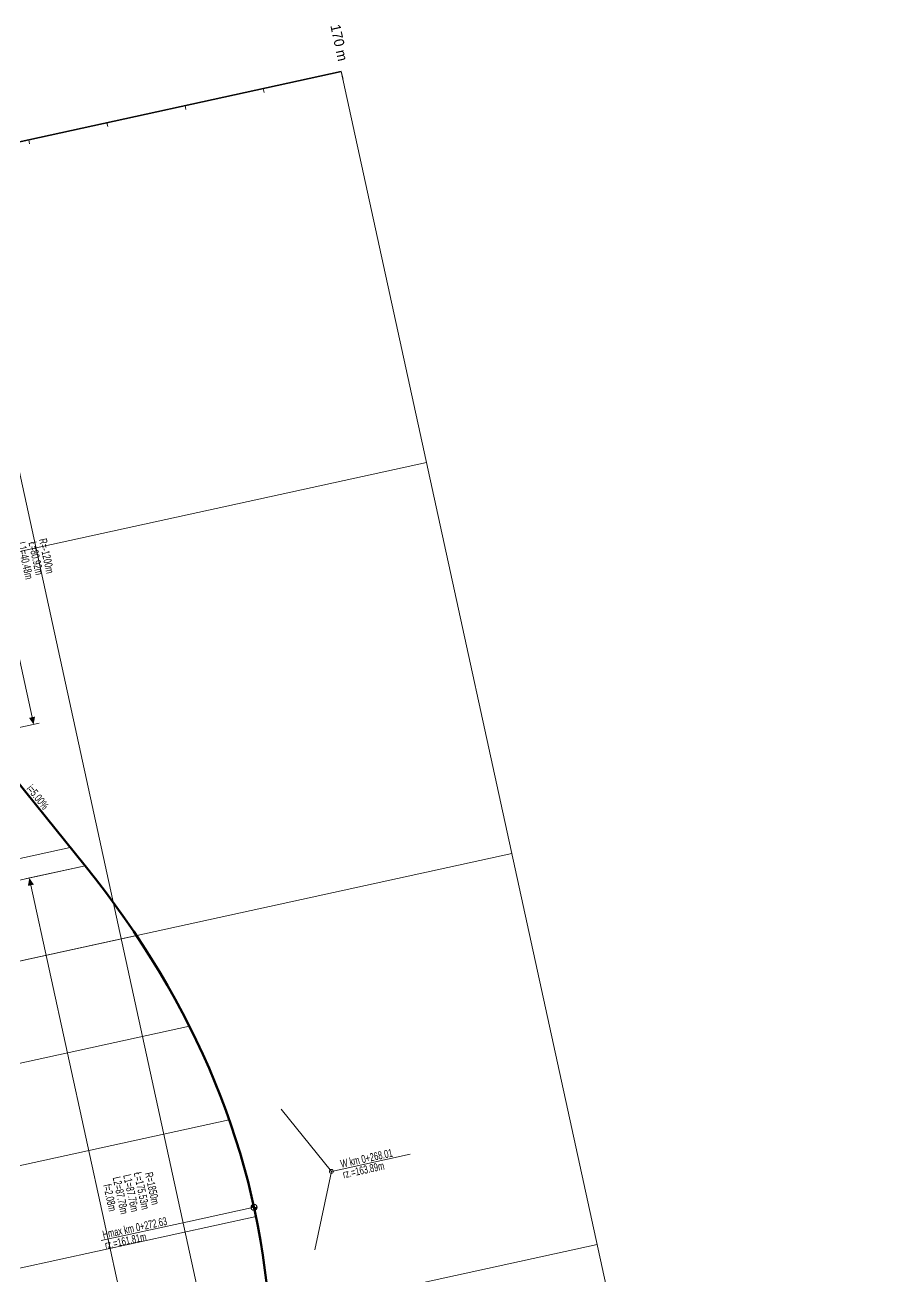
# Model space of a CAD drawing. Header units: metres. Extents: x 8416582 to 8417409, y 5771873 to 5772737.
# Drawn here: x 8417178.2 to 8417396, y 5772334.4 to 5772647.3 of the extents above; entities that cross this region are included whole.
import ezdxf
from ezdxf.enums import TextEntityAlignment as Align

# ---------------------------------------------------------------- set-up
doc = ezdxf.new("R2010")
doc.units = ezdxf.units.M
for name, color, linetype, lineweight in [('AII_D_opisy', 7, 'Continuous', 15), ('AII_D_prof_niweleta_proj', 1, 'Continuous', 60), ('AII_D_Profil_proj', 1, 'Continuous', 15), ('PROFIL_linie_odniesienia', 8, 'Continuous', 5), ('PROFIL_osie', 7, 'Continuous', 35), ('PROFIL_siatka_glowna', 7, 'Continuous', 15), ('PROFIL_znaczniki', 7, 'Continuous', 5)]:
    doc.layers.add(name, color=color, linetype=linetype, lineweight=lineweight)
doc.layers.add('AII_M_opis', color=1, linetype='Continuous')
doc.layers.add('AII_M_pomoc', color=30, linetype='Continuous', plot=False)
doc.styles.add('Style-cdmsimpl', font='CDMSIMPL.shx')

# ---------------------------------------------------------------- blocks, each defined once
blk = doc.blocks.new('A$C28d39659')
at = {"layer": 'AII_D_opisy', "lineweight": 5, "extrusion": (0, 0, -1)}
blk.add_hatch(color=192, dxfattribs=at).paths.add_polyline_path([(-324.63, 282.37), (-324.63, 283.12), (-325.38, 283.12), (-325.38, 283.14), (-325.38, 283.19), (-325.37, 283.24), (-325.37, 283.29), (-325.35, 283.33), (-325.34, 283.38), (-325.32, 283.42), (-325.3, 283.47), (-325.28, 283.51), (-325.25, 283.55), (-325.22, 283.59), (-325.19, 283.62), (-325.16, 283.66), (-325.12, 283.69), (-325.08, 283.72), (-325.04, 283.75), (-325, 283.77), (-324.96, 283.8), (-324.92, 283.82), (-324.87, 283.83), (-324.82, 283.85), (-324.78, 283.86), (-324.73, 283.86), (-324.68, 283.87), (-324.63, 283.87), (-324.63, 283.12), (-323.88, 283.12), (-323.88, 283.1), (-323.89, 283.05), (-323.89, 283), (-323.9, 282.95), (-323.92, 282.91), (-323.93, 282.86), (-323.95, 282.82), (-323.97, 282.77), (-323.99, 282.73), (-324.02, 282.69), (-324.05, 282.65), (-324.08, 282.62), (-324.11, 282.58), (-324.15, 282.55), (-324.19, 282.52), (-324.23, 282.49), (-324.27, 282.47), (-324.31, 282.44), (-324.35, 282.43), (-324.4, 282.41), (-324.44, 282.39), (-324.49, 282.38), (-324.54, 282.38), (-324.59, 282.37)])
at = {"layer": 'AII_D_opisy', "color": 7, "linetype": 'Continuous', "lineweight": 5}
for p, q in [((320.01, 305.92), (320.01, 324.12)), ((302.12, 294.97), (320.01, 303.92)), ((320.01, 303.92), (320.01, 305.92)), ((320.01, 303.92), (338.24, 295.71)), ((324.63, 283.12), (324.63, 266.12)), ((324.63, 266.12), (324.63, 244.02))]:
    blk.add_line(p, q, dxfattribs=at)
at = {"layer": 'AII_D_opisy', "linetype": 'Continuous'}
for p, q in [((232.25, 260.04), (232.25, 245.04)), ((195.01, 241.42), (195.01, 256.42))]:
    blk.add_line(p, q, dxfattribs=at)
at = {"layer": 'AII_D_opisy', "linetype": 'Continuous', "flags": 128}
for points in [[(115.94, 255.01), (193.16, 255.01)], [(234.1, 245.79), (405.93, 245.79)]]:
    blk.add_lwpolyline(points, dxfattribs=at)
at = {"layer": 'AII_D_opisy', "color": 7, "lineweight": 5}
blk.add_circle((320.01, 303.92), 0.5, dxfattribs=at)
at = {"layer": 'AII_D_opisy', "color": 192, "lineweight": 5}
blk.add_circle((324.63, 283.12), 0.75, dxfattribs=at)
at = {"layer": 'AII_D_opisy', "linetype": 'Continuous', "extrusion": (0, 0, -1)}
blk.add_solid([(-195.01, 255.01), (-193.16, 255.78), (-193.16, 254.25)], dxfattribs=at)
at = {"layer": 'AII_D_opisy', "linetype": 'Continuous'}
blk.add_solid([(232.25, 245.79), (234.1, 245.02), (234.1, 246.55)], dxfattribs=at)
at = {"layer": 'AII_D_prof_niweleta_proj'}
blk.add_line((195.01, 241.42), (232.25, 260.04), dxfattribs=at)
at = {"layer": 'AII_D_prof_niweleta_proj', "linetype": 'Continuous', "flags": 128}
blk.add_lwpolyline([(232.25, 260.04), (235.98, 261.87), (239.71, 263.62), (243.45, 265.3), (247.18, 266.9), (250.91, 268.43), (254.64, 269.88), (258.38, 271.25), (262.11, 272.55), (265.85, 273.78), (269.58, 274.93), (273.32, 276), (277.05, 277), (280.79, 277.92), (284.52, 278.77), (288.26, 279.54), (291.99, 280.24), (295.73, 280.86), (299.46, 281.41), (303.2, 281.88), (306.93, 282.27), (310.67, 282.59), (314.41, 282.84), (318.14, 283.01), (321.88, 283.1), (325.61, 283.12), (329.35, 283.06), (333.09, 282.93), (336.82, 282.72), (340.56, 282.43), (344.3, 282.08)], dxfattribs=at)
at = {"layer": 'PROFIL_linie_odniesienia', "flags": 128}
for points in [[(52, 365), (52, 80), (52, 75), (52, 65)], [(302, 281.74), (302, 80), (302, 75), (302, 65)], [(327, 283.11), (327, 80), (327, 75), (327, 65)], [(277, 276.99), (277, 80), (277, 75), (277, 65)], [(252, 268.86), (252, 80), (252, 75), (252, 65)], [(232.25, 260.04), (232.25, 80), (232.25, 75), (232.25, 65)], [(227, 257.41), (227, 80), (227, 75), (227, 65)]]:
    blk.add_lwpolyline(points, dxfattribs=at)
at = {"layer": 'PROFIL_osie'}
blk.add_line((52, 65), (52, 365), dxfattribs=at)
at = {"layer": 'PROFIL_siatka_glowna'}
for p, q in [((52, 365), (702, 365)), ((52, 365), (702, 365)), ((152, 65), (152, 365)), ((252, 65), (252, 365)), ((352, 65), (352, 365)), ((52, 265), (702, 265))]:
    blk.add_line(p, q, dxfattribs=at)
at = {"layer": 'PROFIL_znaczniki'}
for p, q in [((52, 365), (54, 365)), ((52, 365), (54, 365)), ((52, 345), (53, 345)), ((52, 325), (53, 325)), ((52, 305), (53, 305)), ((52, 285), (53, 285))]:
    blk.add_line(p, q, dxfattribs=at)
at = {"layer": 'AII_D_opisy', "style": 'Style-cdmsimpl'}
blk.add_text('170 m', height=2.5, dxfattribs=at).set_placement((49.5, 366), align=Align.MIDDLE_RIGHT)
blk.add_text('170 m', height=2.5, dxfattribs=at).set_placement((49.5, 366), align=Align.MIDDLE_RIGHT)
at = {"layer": 'AII_D_opisy', "style": 'Style-cdmsimpl', "width": 0.65}
for s, p in [('R=-1200m', (154.55, 266.16)), ('L1=40.48m', (154.55, 260.76)), ('Ł=80.92m', (154.55, 263.46)), ('R=1850m', (314.6, 258.25)), ('Ł=175.53m', (314.6, 255.55)), ('L1=87.76m', (314.6, 252.85)), ('L2=87.78m', (314.6, 250.15)), ('f=2.08m', (314.6, 247.45))]:
    blk.add_text(s, height=2, dxfattribs=at).set_placement(p, align=Align.CENTER)
at = {"layer": 'AII_D_opisy', "color": 5, "style": 'Style-cdmsimpl', "width": 0.65}
blk.add_text('Hmax km 0+272.63', height=2, rotation=90, dxfattribs=at).set_placement((324.28, 244.67))
at = {"layer": 'AII_D_opisy', "lineweight": 15, "style": 'Style-cdmsimpl', "width": 0.65}
blk.add_text('i=5.00%', height=2, rotation=26.5651, dxfattribs=at).set_placement((213.41, 251.28), align=Align.CENTER)
at = {"layer": 'AII_D_opisy', "color": 5, "style": 'Style-cdmsimpl', "width": 0.65}
blk.add_text('rz.=161.81m', height=2, rotation=90, dxfattribs=at).set_placement((324.98, 244.67), align=Align.TOP_LEFT)
at = {"layer": 'AII_D_Profil_proj', "style": 'Style-cdmsimpl', "width": 0.65}
blk.add_text('W km 0+268.01', height=2, rotation=90, dxfattribs=at).set_placement((319.66, 306.57))
blk.add_text('rz.=163.89m', height=2, rotation=90, dxfattribs=at).set_placement((320.36, 306.57), align=Align.TOP_LEFT)
blk = doc.blocks.new('A$C44c9b803')
at = {"layer": 'AII_M_opis', "color": 1, "lineweight": 25}
blk.add_blockref('A$C28d39659', (0, 0), dxfattribs=at)

msp = doc.modelspace()

# ---------------------------------------------------------------- block references
at = {"layer": 'AII_M_pomoc', "lineweight": 25, "rotation": 282.3200789319986}
msp.add_blockref('A$C44c9b803', (8416889.5951, 5772608.5938), dxfattribs=at)

doc.saveas('drawing.dxf')
